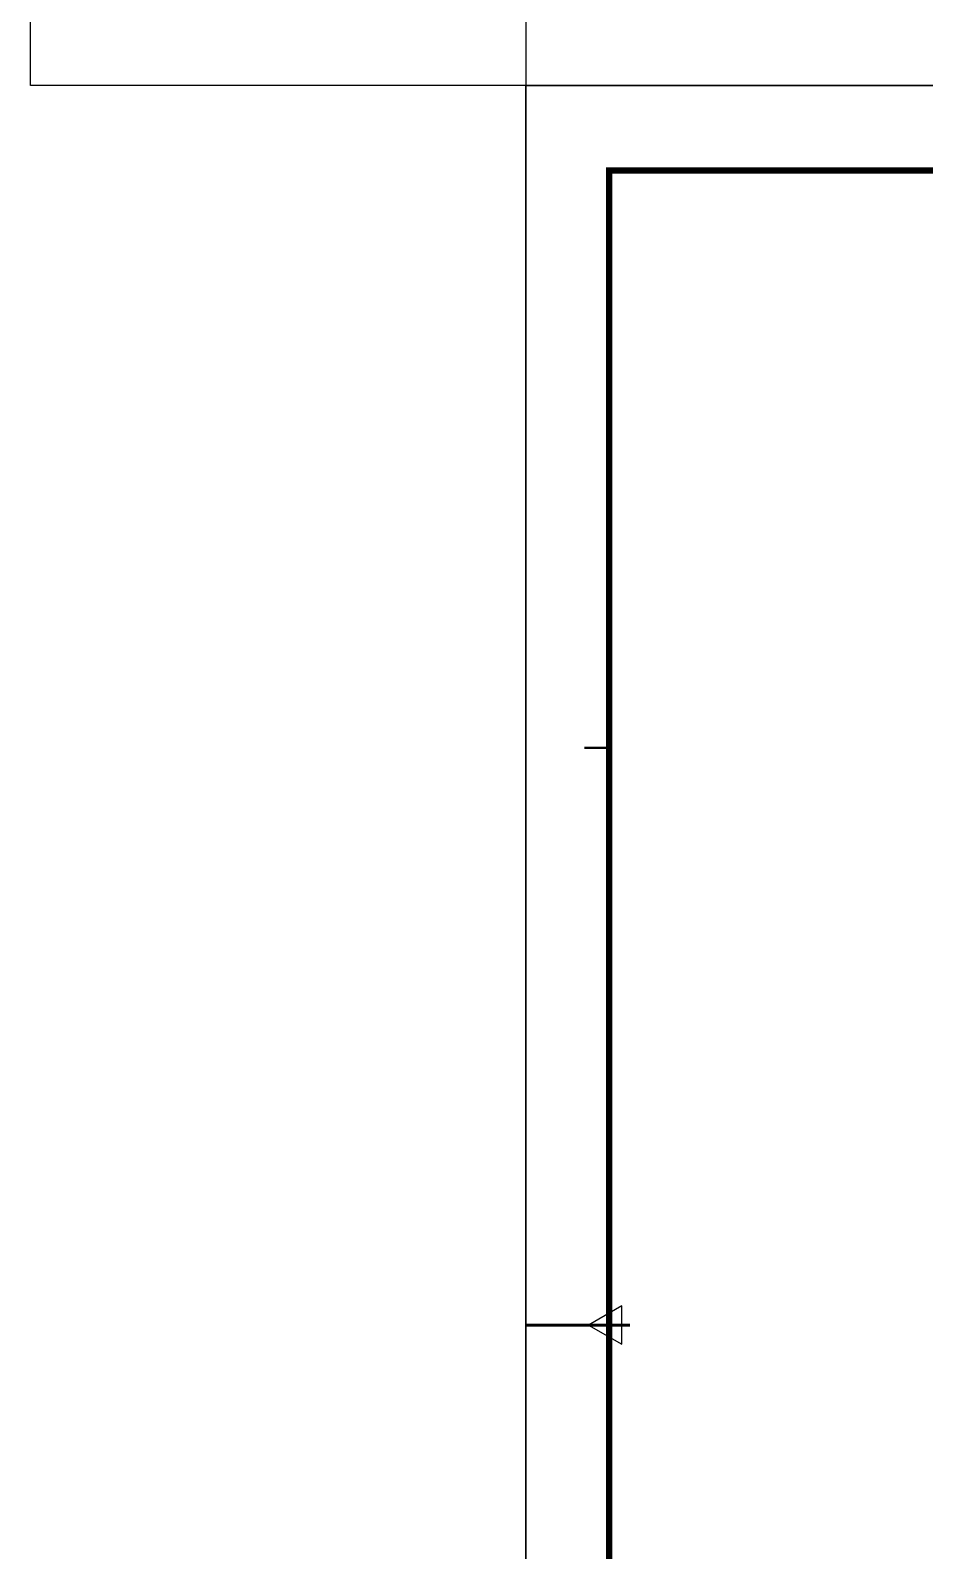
# Model space of a CAD drawing. Header units: millimetres. Extents: x 75184266 to 76346726, y -35850126 to -33679385.
# Drawn here: x 75184274 to 75291451, y -35669242 to -35487110 of the extents above; entities that cross this region are included whole.
import ezdxf

# ---------------------------------------------------------------- set-up
doc = ezdxf.new("R2010")
doc.units = ezdxf.units.MM
doc.header["$LTSCALE"] = 50
doc.header["$MEASUREMENT"] = 0
doc.layers.add('AZ-LINE', color=3, linetype='CONTINUOUS')
doc.layers.add('DEFPOINT', color=142, linetype='CONTINUOUS', plot=False)
doc.layers.add('XR-기준층$0$XR-지하3층$0$DEFPOINT', color=142, linetype='CONTINUOUS', plot=False)

# ---------------------------------------------------------------- blocks, each defined once
blk = doc.blocks.new('바탕폼')
at = {"layer": 'AZ-LINE', "ltscale": 10}
blk.add_lwpolyline([(841, 594.71), (0, 594.71), (0, 0), (841, 0)], close=True, dxfattribs=at)
at = {"layer": 'AZ-LINE', "const_width": 1.5}
blk.add_lwpolyline([(20, 574.35), (20, 20.35), (821, 20.35), (821, 574.35)], close=True, dxfattribs=at)
at = {"layer": 'AZ-LINE', "ltscale": 10, "const_width": 0.5}
blk.add_lwpolyline([(20, 435.85), (14, 435.85)], dxfattribs=at)
at = {"layer": 'AZ-LINE'}
blk.add_lwpolyline([(15, 297.35), (23, 292.75), (23, 301.95)], close=True, dxfattribs=at)
at = {"layer": 'AZ-LINE', "const_width": 0.7}
blk.add_lwpolyline([(0, 297.35), (24.97, 297.35)], dxfattribs=at)

msp = doc.modelspace()

# ---------------------------------------------------------------- linework, layer by layer
at = {"layer": 'DEFPOINT', "ltscale": 0.5}
msp.add_lwpolyline([(75243671.2, -35493725.9), (75184273.8, -35493725.9), (75184273.8, -35434325.5), (75243671.2, -35434325.5)], close=True, dxfattribs=at)
at = {"layer": 'XR-기준층$0$XR-지하3층$0$DEFPOINT', "ltscale": 0.5}
for points in [[(75663669.1, -35790725.5), (75243669.1, -35790725.5), (75243669.1, -35493725.5), (75663669.1, -35493725.5)], [(75663671.2, -35790725.5), (75243671.2, -35790725.5), (75243671.2, -35493725.5), (75663671.2, -35493725.5)]]:
    msp.add_lwpolyline(points, close=True, dxfattribs=at)

# ---------------------------------------------------------------- block references
at = {"layer": 'AZ-LINE', "xscale": 499.40546941707, "yscale": 499.40546941707, "zscale": 499.40546941707}
msp.add_blockref('바탕폼', (75243669.1, -35790725.5), dxfattribs=at)

doc.saveas('drawing.dxf')
